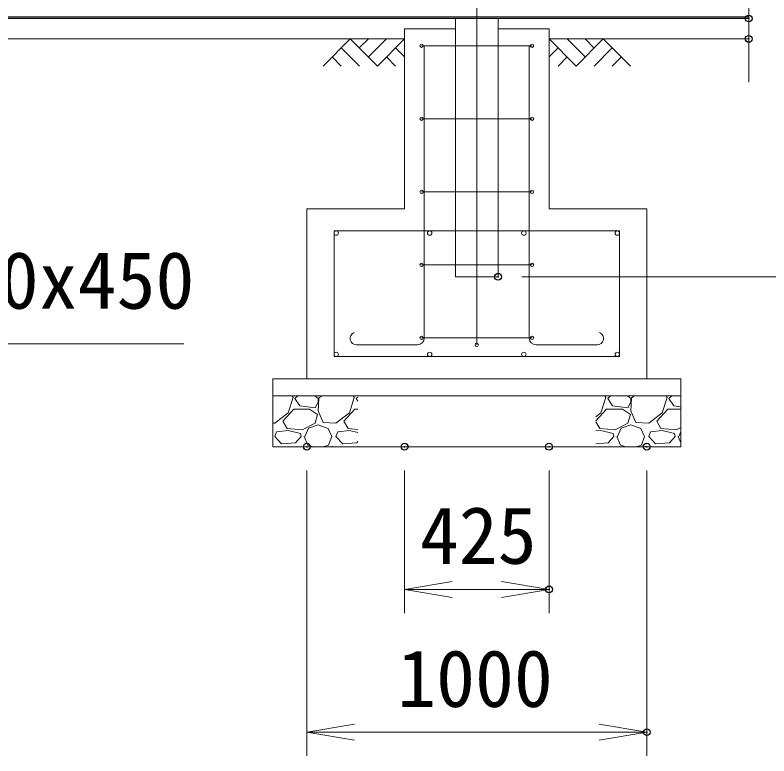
# Model space of a CAD drawing. Units: millimetres at full size. Extents: x -14700 to 14700, y -10395 to 10395.
# Drawn here: x -1002 to 1215, y -2667 to -487 of the extents above; entities that cross this region are included whole.
import ezdxf
from ezdxf.enums import TextEntityAlignment as Align

# ---------------------------------------------------------------- set-up
doc = ezdxf.new("R2010")
doc.units = ezdxf.units.MM
doc.header["$LTSCALE"] = 40
doc.header["$PDMODE"] = 32
doc.header["$PDSIZE"] = 20
doc.linetypes.add('USER1', pattern=[50.8, 31.75, -6.35, 6.35, -6.35])
for name, color, linetype, lineweight in [('0-0_D-STR3', 3, 'Continuous', 13), ('0-1_D-STR1', 1, 'Continuous', 18), ('0-2_D-BMK', 2, 'USER1', 13), ('0-3_D-STR4', 7, 'Continuous', 18), ('0-4_D-BGD', 7, 'Continuous', 18), ('0-5_D-DCR-HCH', 7, 'Continuous', 13), ('0-6_D-STR-DIM', 7, 'Continuous', 13), ('0-7_0', 7, 'Continuous', 18), ('0-9_D-STR-TXT', 7, 'Continuous', 13)]:
    doc.layers.add(name, color=color, linetype=linetype, lineweight=lineweight)
doc.layers.add('0-8_Defpoints', color=253, linetype='Continuous')
doc.styles.add('ＭＳ ゴシック', font='')
doc.styles.get('ＭＳ ゴシック').set_extended_font_data('MS Gothic')

# ---------------------------------------------------------------- blocks, each defined once
blk = doc.blocks.new('_Open')
at = {"layer": '0-7_0'}
blk.add_line((-40, 6.67), (0, 0), dxfattribs=at)
blk.add_lwpolyline([(-40, -6.67), (0, 0), (-40, 0)], dxfattribs=at)

msp = doc.modelspace()

# ---------------------------------------------------------------- linework, layer by layer
at = {"layer": '0-0_D-STR3'}
for p, q in [((-11706.74, -492.48), (1155.76, -492.48)), ((518.26, -577.48), (193.26, -577.48)), ((201.26, -1437.81), (201.26, -577.48)), ((355.76, -1457.81), (355.76, -577.48)), ((510.26, -1437.81), (510.26, -577.48)), ((518.26, -792.48), (193.26, -792.48)), ((518.26, -1007.48), (193.26, -1007.48)), ((775.76, -1122.48), (-64.24, -1122.48)), ((-64.24, -1492.48), (-64.24, -1122.48)), ((775.76, -1492.48), (775.76, -1122.48)), ((518.26, -1222.48), (193.26, -1222.48)), ((518.26, -1437.48), (193.26, -1437.48)), ((181.26, -1457.81), (0.83, -1457.81)), ((530.26, -1457.81), (710.69, -1457.81)), ((775.76, -1492.48), (-64.24, -1492.48))]:
    msp.add_line(p, q, dxfattribs=at)
for centre, radius in [((193.26, -577.48), 5), ((518.26, -577.48), 5), ((193.26, -792.48), 5), ((518.26, -792.48), 5), ((193.26, -1007.48), 5), ((518.26, -1007.48), 5), ((-57.74, -1128.98), 6.5), ((217.26, -1128.98), 6.5), ((494.26, -1128.98), 6.5), ((769.26, -1128.98), 6.5), ((193.26, -1222.48), 5), ((518.26, -1222.48), 5), ((193.26, -1437.48), 5), ((518.26, -1437.48), 5), ((355.76, -1457.81), 5), ((-57.74, -1485.98), 6.5), ((217.26, -1485.98), 6.5), ((494.26, -1485.98), 6.5), ((769.26, -1485.98), 6.5)]:
    msp.add_circle(centre, radius, dxfattribs=at)
for centre, radius, start, end in [((1.66, -1439.15), 18.68, 111.66589, 272.52545), ((181.26, -1437.81), 20, 270, 0), ((530.26, -1437.81), 20, 180, 270), ((709.87, -1439.15), 18.68, 267.47455, 68.33411)]:
    msp.add_arc(centre, radius, start, end, dxfattribs=at)
at = {"layer": '0-1_D-STR1'}
for p, q in [((-11706.74, -493.48), (1155.76, -493.48)), ((-11706.74, -497.48), (1155.76, -497.48))]:
    msp.add_line(p, q, dxfattribs=at)
msp.add_lwpolyline([(293.26, -497.48), (293.26, -1257.48), (418.26, -1257.48), (418.26, -497.48)], dxfattribs=at)
at = {"layer": '0-2_D-BMK'}
msp.add_line((355.76, -1308.48), (355.76, 5593.52), dxfattribs=at)
at = {"layer": '0-3_D-STR4'}
for p, q in [((143.26, -1057.48), (143.26, -527.48)), ((143.26, -527.48), (293.26, -527.48)), ((568.26, -527.48), (418.26, -527.48)), ((568.26, -1057.48), (568.26, -527.48)), ((-144.24, -1557.48), (-144.24, -1057.48)), ((-144.24, -1057.48), (143.26, -1057.48)), ((568.26, -1057.48), (855.76, -1057.48)), ((855.76, -1557.48), (855.76, -1057.48)), ((955.76, -1557.48), (-244.24, -1557.48)), ((-244.24, -1557.48), (-244.24, -1757.48)), ((955.76, -1557.48), (955.76, -1757.48)), ((955.76, -1607.48), (-244.24, -1607.48)), ((955.76, -1757.48), (-244.24, -1757.48))]:
    msp.add_line(p, q, dxfattribs=at)
at = {"layer": '0-4_D-BGD'}
for p, q in [((143.26, -557.48), (-1544.24, -557.48)), ((1155.76, -557.48), (568.26, -557.48))]:
    msp.add_line(p, q, dxfattribs=at)
at = {"layer": '0-5_D-DCR-HCH'}
for p, q in [((-16.37, -557.48), (-96.19, -637.3)), ((-16.37, -557.48), (63.44, -637.3)), ((10.23, -584.08), (36.84, -557.48)), ((36.84, -610.69), (90.05, -557.48)), ((63.44, -637.3), (143.26, -557.48)), ((648.08, -637.3), (568.26, -557.48)), ((674.69, -610.69), (621.47, -557.48)), ((727.9, -557.48), (648.08, -637.3)), ((701.43, -584.22), (674.69, -557.48)), ((727.9, -557.48), (807.72, -637.3)), ((-42.98, -584.08), (10.48, -637.3)), ((116.66, -584.08), (143.26, -610.57)), ((594.87, -584.08), (568.26, -610.57)), ((754.5, -584.08), (701.05, -637.3)), ((-69.59, -610.69), (-42.86, -637.3)), ((90.05, -610.69), (116.78, -637.3)), ((621.47, -610.69), (594.75, -637.3)), ((781.11, -610.69), (754.38, -637.3)), ((-198.85, -1657.47), (-184.45, -1612.47)), ((-184.45, -1612.47), (-187.5, -1607.48)), ((-170.47, -1607.48), (-179.05, -1616.07)), ((-179.05, -1616.07), (-164.65, -1637.67)), ((-110.65, -1616.07), (-120.47, -1607.48)), ((-108.85, -1614.27), (-110.65, -1652.07)), ((-110.65, -1626.87), (-110.65, -1616.07)), ((-101.42, -1607.48), (-108.85, -1614.27)), ((-18.85, -1657.47), (-4.45, -1612.47)), ((-4.45, -1612.47), (-7.5, -1607.48)), ((5.76, -1611.25), (0.95, -1616.07)), ((0.95, -1616.07), (5.76, -1623.29)), ((721.15, -1657.47), (735.55, -1612.47)), ((735.55, -1612.47), (732.5, -1607.48)), ((749.53, -1607.48), (740.95, -1616.07)), ((740.95, -1616.07), (755.35, -1637.67)), ((809.35, -1616.07), (799.53, -1607.48)), ((811.15, -1614.27), (809.35, -1652.07)), ((809.35, -1626.87), (809.35, -1616.07)), ((818.58, -1607.48), (811.15, -1614.27)), ((901.15, -1657.47), (915.55, -1612.47)), ((915.55, -1612.47), (912.5, -1607.48)), ((929.53, -1607.48), (920.95, -1616.07)), ((920.95, -1616.07), (935.35, -1637.67)), ((-164.65, -1637.67), (-119.65, -1643.07)), ((-119.65, -1643.07), (-110.65, -1626.87)), ((755.35, -1637.67), (800.35, -1643.07)), ((800.35, -1643.07), (809.35, -1626.87)), ((935.35, -1637.67), (955.76, -1640.11)), ((-238.45, -1688.07), (-198.85, -1657.47)), ((-215.05, -1682.67), (-182.65, -1646.67)), ((-182.65, -1646.67), (-135.85, -1646.67)), ((-135.85, -1646.67), (-112.45, -1662.87)), ((-112.45, -1662.87), (-119.65, -1688.07)), ((-110.65, -1652.07), (-96.25, -1686.27)), ((-58.45, -1688.07), (-18.85, -1657.47)), ((-35.05, -1682.67), (-2.65, -1646.67)), ((-2.65, -1646.67), (5.76, -1646.67)), ((705.76, -1681.76), (737.35, -1646.67)), ((705.76, -1669.35), (721.15, -1657.47)), ((737.35, -1646.67), (784.15, -1646.67)), ((784.15, -1646.67), (807.55, -1662.87)), ((807.55, -1662.87), (800.35, -1688.07)), ((809.35, -1652.07), (823.75, -1686.27)), ((861.55, -1688.07), (901.15, -1657.47)), ((884.95, -1682.67), (917.35, -1646.67)), ((917.35, -1646.67), (955.76, -1646.67)), ((-202.45, -1704.27), (-215.05, -1682.67)), ((-22.45, -1704.27), (-35.05, -1682.67)), ((717.55, -1704.27), (705.76, -1684.06)), ((897.55, -1704.27), (884.95, -1682.67)), ((-244.24, -1687.79), (-238.45, -1688.07)), ((-157.45, -1707.87), (-202.45, -1704.27)), ((-119.65, -1688.07), (-157.45, -1707.87)), ((-150.25, -1727.67), (-139.45, -1702.47)), ((-139.45, -1702.47), (-110.65, -1693.47)), ((-110.65, -1693.47), (-81.85, -1704.27)), ((-96.25, -1686.27), (-58.45, -1688.07)), ((-81.85, -1704.27), (-71.05, -1727.67)), ((5.76, -1706.52), (-22.45, -1704.27)), ((762.55, -1707.87), (717.55, -1704.27)), ((800.35, -1688.07), (762.55, -1707.87)), ((769.75, -1727.67), (780.55, -1702.47)), ((780.55, -1702.47), (809.35, -1693.47)), ((809.35, -1693.47), (838.15, -1704.27)), ((823.75, -1686.27), (861.55, -1688.07)), ((838.15, -1704.27), (848.95, -1727.67)), ((942.55, -1707.87), (897.55, -1704.27)), ((955.76, -1700.94), (942.55, -1707.87)), ((-238.45, -1727.67), (-233.05, -1713.27)), ((-218.65, -1749.27), (-238.45, -1727.67)), ((-198.85, -1709.67), (-233.05, -1713.27)), ((-162.85, -1718.67), (-198.85, -1709.67)), ((-161.05, -1727.67), (-177.25, -1745.67)), ((-161.05, -1727.67), (-162.85, -1718.67)), ((-152.05, -1727.67), (-141.25, -1752.87)), ((-80.05, -1752.87), (-71.05, -1727.67)), ((-58.45, -1727.67), (-53.05, -1713.27)), ((-38.65, -1749.27), (-58.45, -1727.67)), ((-18.85, -1709.67), (-53.05, -1713.27)), ((5.76, -1715.82), (-18.85, -1709.67)), ((721.15, -1709.67), (705.76, -1711.28)), ((757.15, -1718.67), (721.15, -1709.67)), ((758.95, -1727.67), (742.75, -1745.67)), ((758.95, -1727.67), (757.15, -1718.67)), ((767.95, -1727.67), (778.75, -1752.87)), ((839.95, -1752.87), (848.95, -1727.67)), ((861.55, -1727.67), (866.95, -1713.27)), ((881.35, -1749.27), (861.55, -1727.67)), ((901.15, -1709.67), (866.95, -1713.27)), ((937.15, -1718.67), (901.15, -1709.67)), ((938.95, -1727.67), (922.75, -1745.67)), ((938.95, -1727.67), (937.15, -1718.67)), ((947.95, -1727.67), (955.76, -1745.9)), ((949.75, -1727.67), (955.76, -1713.63)), ((-177.25, -1745.67), (-218.65, -1749.27)), ((2.75, -1745.67), (-38.65, -1749.27)), ((5.76, -1742.32), (2.75, -1745.67)), ((742.75, -1745.67), (705.76, -1748.88)), ((922.75, -1745.67), (881.35, -1749.27)), ((-235.29, -1757.48), (-244.24, -1756.73)), ((-173.65, -1756.47), (-176.02, -1757.48)), ((-170.61, -1757.48), (-173.65, -1756.47)), ((-141.25, -1752.87), (-125.57, -1757.48)), ((-95.74, -1757.48), (-80.05, -1752.87)), ((-67.45, -1756.47), (-68.56, -1757.48)), ((-55.29, -1757.48), (-67.45, -1756.47)), ((5.76, -1756.72), (3.98, -1757.48)), ((746.35, -1756.47), (743.98, -1757.48)), ((749.39, -1757.48), (746.35, -1756.47)), ((778.75, -1752.87), (794.43, -1757.48)), ((824.26, -1757.48), (839.95, -1752.87)), ((852.55, -1756.47), (851.44, -1757.48)), ((864.71, -1757.48), (852.55, -1756.47)), ((926.35, -1756.47), (923.98, -1757.48)), ((929.39, -1757.48), (926.35, -1756.47))]:
    msp.add_line(p, q, dxfattribs=at)
at = {"layer": '0-6_D-STR-DIM'}
for p, q in [((1155.76, -685.07), (1155.76, 336.22)), ((488.26, -1257.48), (2625.76, -1257.48)), ((488.26, -1257.48), (3045.76, -1257.48)), ((-144.24, -1827.48), (-144.24, -2667.48)), ((143.26, -1827.48), (143.26, -2247.48)), ((568.26, -1827.48), (568.26, -2247.48)), ((855.76, -1827.48), (855.76, -2667.48)), ((143.26, -2177.48), (568.26, -2177.48)), ((-144.24, -2597.48), (855.76, -2597.48))]:
    msp.add_line(p, q, dxfattribs=at)
at = {"layer": '0-8_Defpoints'}
for p in [(1155.76, -497.48), (1155.76, -557.48), (418.26, -1257.48), (-144.24, -1757.48), (143.26, -1757.48), (568.26, -1757.48), (855.76, -1757.48), (568.26, -2177.48), (855.76, -2597.48)]:
    msp.add_point(p, dxfattribs=at)
at = {"layer": '0-9_D-STR-TXT'}
msp.add_lwpolyline([(-506.13, -1454.84), (-3411.52, -1454.84), (-3606.67, -979.33)], dxfattribs=at)

# ---------------------------------------------------------------- block references
at = {"layer": '0-6_D-STR-DIM', "xscale": 3.5, "yscale": 3.5, "rotation": 180}
for p in [(143.26, -2177.48), (-144.24, -2597.48)]:
    msp.add_blockref('_Open', p, dxfattribs=at)
at = {"layer": '0-6_D-STR-DIM', "xscale": 3.5, "yscale": 3.5}
for p in [(568.26, -2177.48), (855.76, -2597.48)]:
    msp.add_blockref('_Open', p, dxfattribs=at)

# ---------------------------------------------------------------- texts
at = {"layer": '0-6_D-STR-DIM', "style": 'ＭＳ ゴシック'}
for s, p in [('425', (188.26, -2152.69)), ('1000', (121.54, -2573.86))]:
    msp.add_text(s, height=168.3, dxfattribs=at).set_placement(p, align=Align.BOTTOM_LEFT)
at = {"layer": '0-9_D-STR-TXT', "style": 'ＭＳ ゴシック'}
msp.add_text('基礎ブロック 200x200x450', height=168.3, dxfattribs=at).set_placement((-3226.18, -1401.9), align=Align.BOTTOM_LEFT)

doc.saveas('drawing.dxf')
